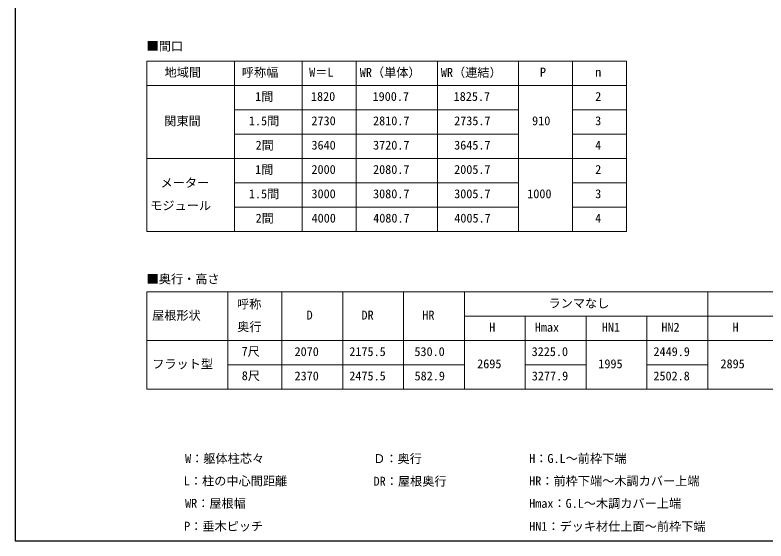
# Model space of a CAD drawing. Units: millimetres, scale not verified. Extents: x -10500 to 10500, y -15600 to 15524.
# Drawn here: x -10500 to 612, y -15600 to -7819 of the extents above; entities that cross this region are included whole.
import ezdxf
from ezdxf.enums import TextEntityAlignment as Align

# ---------------------------------------------------------------- set-up
doc = ezdxf.new("R2010")
doc.units = ezdxf.units.MM
doc.header["$LTSCALE"] = 80
doc.layers.add('0-1_TABLE1', color=7, linetype='Continuous', lineweight=18)
doc.layers.add('0-2_USER1', color=3, linetype='Continuous')
doc.layers.add('0-6_YKK_ZWAK', color=7, linetype='Continuous')
doc.styles.add('ＭＳ ゴシック', font='')
doc.styles.get('ＭＳ ゴシック').set_extended_font_data('MS Gothic')

msp = doc.modelspace()

# ---------------------------------------------------------------- linework, layer by layer
at = {"layer": '0-1_TABLE1'}
for p, q in [((-8550, -8499.5), (-1450, -8499.5)), ((-8550, -8499.5), (-8550, -11019.5)), ((-7250, -8499.5), (-7250, -11019.5)), ((-6250, -8499.5), (-6250, -11019.5)), ((-5450, -8499.5), (-5450, -11019.5)), ((-4250, -8499.5), (-4250, -11019.5)), ((-3050, -8499.5), (-3050, -11019.5)), ((-2250, -8499.5), (-2250, -11019.5)), ((-1450, -8499.5), (-1450, -11019.5)), ((-8550, -8859.5), (-1450, -8859.5)), ((-7250, -9219.5), (-3050, -9219.5)), ((-2250, -9219.5), (-1450, -9219.5)), ((-7250, -9579.5), (-3050, -9579.5)), ((-2250, -9579.5), (-1450, -9579.5)), ((-8550, -9939.5), (-1450, -9939.5)), ((-7250, -10299.5), (-3050, -10299.5)), ((-2250, -10299.5), (-1450, -10299.5)), ((-7250, -10659.5), (-3050, -10659.5)), ((-2250, -10659.5), (-1450, -10659.5)), ((-8550, -11019.5), (-1450, -11019.5)), ((-8550, -11914.5), (7750, -11914.5)), ((-8550, -11914.5), (-8550, -13354.5)), ((-7350, -11914.5), (-7350, -13354.5)), ((-6550, -11914.5), (-6550, -13354.5)), ((-5650, -11914.5), (-5650, -13354.5)), ((-4750, -11914.5), (-4750, -13354.5)), ((-3850, -11914.5), (-3850, -13354.5)), ((-250, -11914.5), (-250, -13354.5)), ((-3850, -12274.5), (6950, -12274.5)), ((-2950, -12274.5), (-2950, -13354.5)), ((-2050, -12274.5), (-2050, -13354.5)), ((-1150, -12274.5), (-1150, -13354.5)), ((-8550, -12634.5), (7750, -12634.5)), ((-7350, -12994.5), (-3850, -12994.5)), ((-2950, -12994.5), (-2050, -12994.5)), ((-1150, -12994.5), (-250, -12994.5)), ((-8550, -13354.5), (7750, -13354.5))]:
    msp.add_line(p, q, dxfattribs=at)
at = {"layer": '0-6_YKK_ZWAK'}
msp.add_line((-10500, 14999.5), (-10500, -15600.5), dxfattribs=at)
msp.add_lwpolyline([(-10500, -15600.5), (10500, -15600.5), (10500, 14999.5)], dxfattribs=at)

# ---------------------------------------------------------------- texts
at = {"layer": '0-1_TABLE1', "style": 'ＭＳ ゴシック'}
for s, p in [('地域間', (-8287.1, -8772.06)), ('呼称幅', (-7144.77, -8773.59)), ('W＝L', (-6148.13, -8769.5)), ('WR（単体）', (-5398.69, -8774.1)), ('WR（連結）', (-4198.69, -8774.61)), ('P', (-2732.84, -8769.5)), ('n', (-1915.45, -8769.5)), ('1間', (-6947.39, -9130.01)), ('1820', (-6121.02, -9129.5)), ('1900.7', (-5209.49, -9129.5)), ('1825.7', (-4009.49, -9129.5)), ('2', (-1915.45, -9129.5)), ('関東間', (-8292.22, -9493.08)), ('1.5間', (-7039.43, -9490.01)), ('2730', (-6113.86, -9489.5)), ('2810.7', (-5202.33, -9489.5)), ('2735.7', (-4002.33, -9489.5)), ('910', (-2848.92, -9489.5)), ('3', (-1915.45, -9489.5)), ('2間', (-6940.23, -9850.01)), ('3640', (-6113.86, -9849.5)), ('3720.7', (-5202.33, -9849.5)), ('3645.7', (-4002.33, -9849.5)), ('4', (-1915.97, -9849.5)), ('1間', (-6947.39, -10210.01)), ('2000', (-6113.86, -10209.5)), ('2080.7', (-5202.33, -10209.5)), ('2005.7', (-4002.33, -10209.5)), ('2', (-1915.45, -10209.5)), ('メーター', (-8346.42, -10407.23)), ('1.5間', (-7039.43, -10570.01)), ('3000', (-6113.86, -10569.5)), ('3080.7', (-5202.33, -10569.5)), ('3005.7', (-4002.33, -10569.5)), ('1000', (-2921.02, -10569.5)), ('3', (-1915.45, -10569.5)), ('モジュール', (-8499.32, -10743.02)), ('2間', (-6940.23, -10930.01)), ('4000', (-6111.82, -10929.5)), ('4080.7', (-5200.28, -10929.5)), ('4005.7', (-4000.28, -10929.5)), ('4', (-1915.97, -10929.5)), ('呼称', (-7214.89, -12201.2)), ('ランマなし', (-2606.36, -12189.1)), ('屋根形状', (-8472.1, -12368.59)), ('D', (-6185.4, -12364.5)), ('DR', (-5373.86, -12364.5)), ('HR', (-4473.35, -12364.5)), ('奥行', (-7212.33, -12535.98)), ('H', (-3483.86, -12544.5)), ('Hmax', (-2808.86, -12544.5)), ('HN1', (-1817.84, -12544.5)), ('HN2', (-935.74, -12544.5)), ('H', (116.14, -12544.5)), ('7尺', (-7147.39, -12900.92)), ('2070', (-6363.86, -12904.5)), ('2175.5', (-5553.86, -12904.5)), ('530.0', (-4590.45, -12904.5)), ('3225.0', (-2855.91, -12904.5)), ('2449.9', (-1053.35, -12904.5)), ('フラット型', (-8470.06, -13086.55)), ('2695', (-3661.82, -13084.5)), ('1995', (-1868.98, -13084.5)), ('2895', (-61.82, -13084.5)), ('8尺', (-7144.83, -13260.92)), ('2370', (-6363.86, -13264.5)), ('2475.5', (-5553.86, -13264.5)), ('582.9', (-4587.9, -13264.5)), ('3277.9', (-2853.35, -13264.5)), ('2502.8', (-1054.38, -13264.5))]:
    msp.add_text(s, height=132, dxfattribs=at).set_placement(p, align=Align.BOTTOM_LEFT)
at = {"layer": '0-2_USER1', "style": 'ＭＳ ゴシック'}
for s, p in [('■間口', (-8552.84, -8385)), ('■奥行・高さ', (-8552.84, -11829.27)), ('W：躯体柱芯々', (-7984.05, -14486.25)), ('Ｄ：奥行', (-5200.52, -14487.27)), ('H：G.L～前枠下端', (-2892.41, -14485.23)), ('L：柱の中心間距離', (-8002.45, -14817.95)), ('DR：屋根奥行', (-5194.39, -14822.05)), ('HR：前枠下端～木調カバー上端', (-2892.41, -14817.95)), ('WR：屋根幅', (-7984.05, -15149.66)), ('Hmax：G.L～木調カバー上端', (-2892.41, -15149.66)), ('P：垂木ピッチ', (-7998.36, -15487.5)), ('HN1：デッキ材仕上面～前枠下端', (-2892.41, -15489.55))]:
    msp.add_text(s, height=132, dxfattribs=at).set_placement(p, align=Align.BOTTOM_LEFT)

doc.saveas('drawing.dxf')
